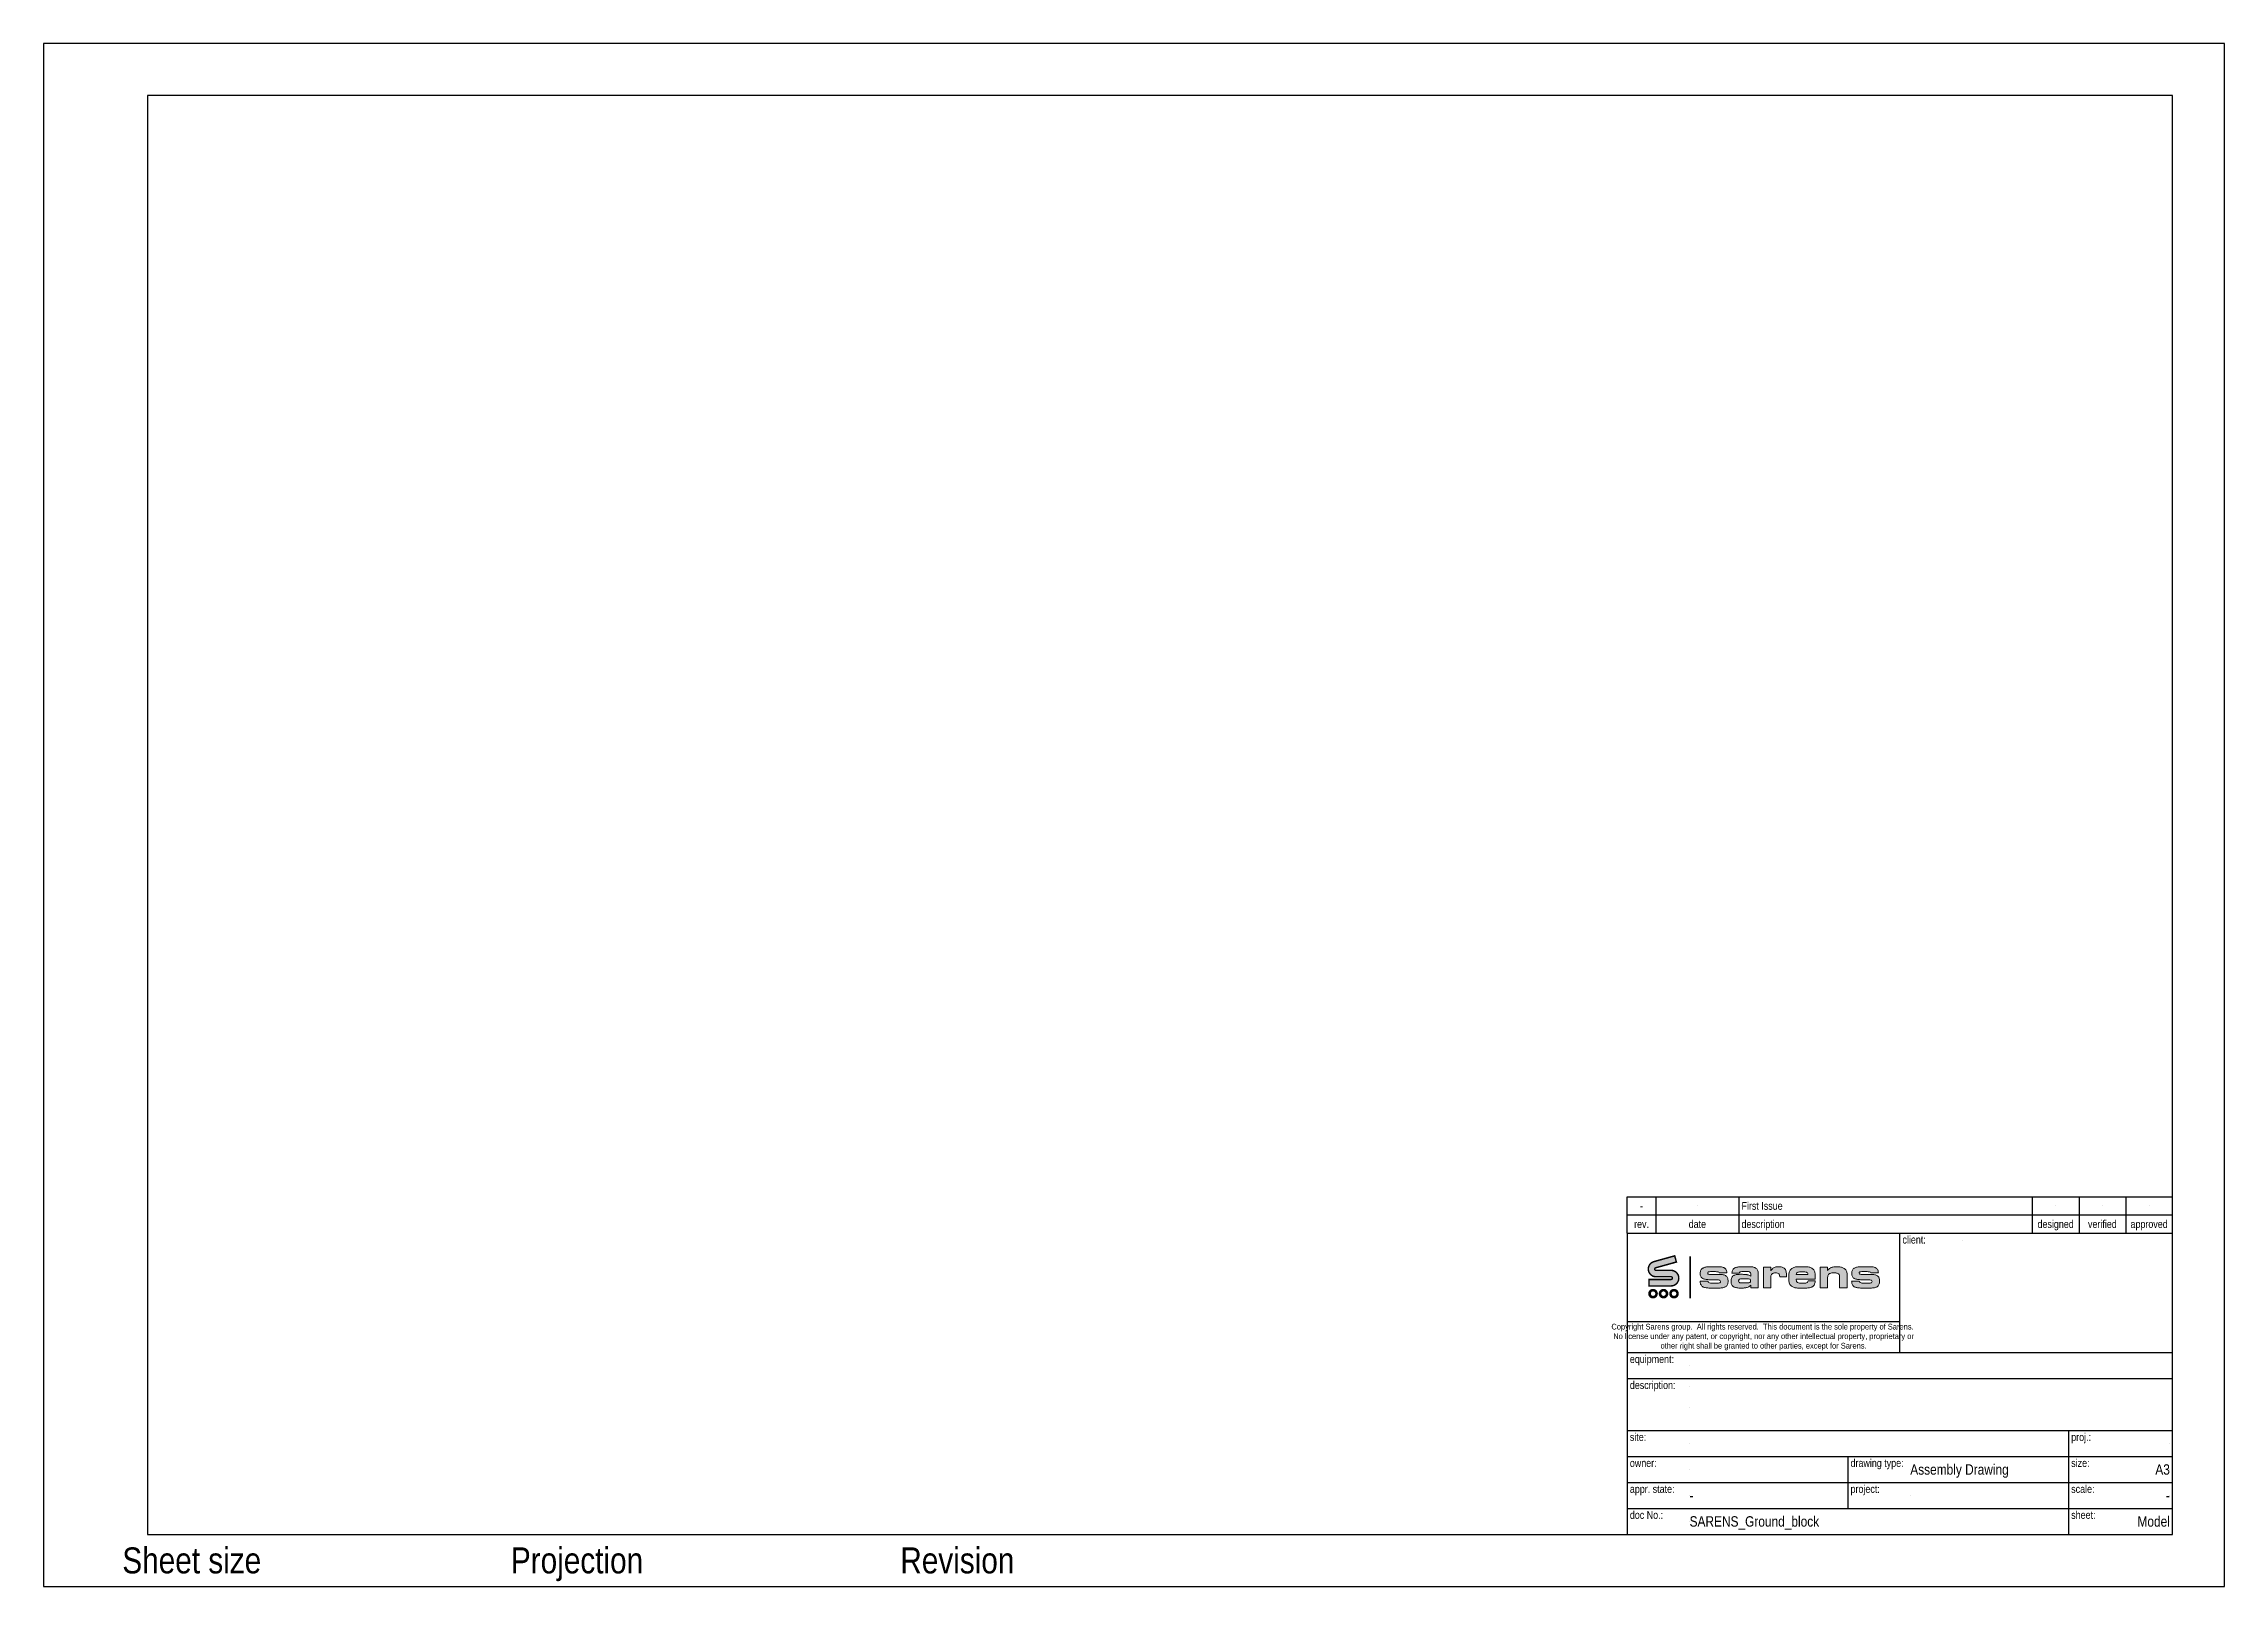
# Paper-space layout '1-1' of a CAD drawing. Header units: millimetres. Extents: x 0 to 420, y 0 to 297.
import ezdxf
from ezdxf.enums import TextEntityAlignment as Align

# ---------------------------------------------------------------- set-up
doc = ezdxf.new("R2010")
doc.units = ezdxf.units.MM
doc.linetypes.add('SARCEN', pattern=[9.5, 5, -1.5, 1.5, -1.5])
doc.layers.get('Defpoints').update_dxf_attribs({"color": 210})
for name, color, linetype in [('2', 2, 'Continuous'), ('3', 3, 'SARCEN'), ('5', 150, 'Continuous'), ('6', 30, 'Continuous')]:
    doc.layers.add(name, color=color, linetype=linetype)
doc.styles.add('Arial Narrow', font='ARIALN.TTF')

# ---------------------------------------------------------------- blocks, each defined once
blk = doc.blocks.new('SAR_AmericanProjection')
at = {"layer": '2'}
for p, q in [((-4, 1), (0, 2)), ((-4, -1), (-4, 1)), ((0, -2), (0, 2)), ((-4, -1), (0, -2))]:
    blk.add_line(p, q, dxfattribs=at)
for radius in [1.84, 0.919]:
    blk.add_circle((-7, 0), radius, dxfattribs=at)
at = {"layer": '3'}
for p, q in [((-9, 0), (-5, 0)), ((-7, -2), (-7, 2)), ((-4, 0), (0, 0))]:
    blk.add_line(p, q, dxfattribs=at)
blk = doc.blocks.new('SAR_EuropeanProjection')
at = {"layer": '2'}
for p, q in [((-9, 1), (-5, 2)), ((-9, -1), (-9, 1)), ((-5, -2), (-5, 2)), ((-9, -1), (-5, -2))]:
    blk.add_line(p, q, dxfattribs=at)
for radius in [1.84, 0.919]:
    blk.add_circle((-2, 0), radius, dxfattribs=at)
at = {"layer": '3'}
for p, q in [((-9, 0), (-5, 0)), ((-4, 0), (0, 0)), ((-2, -2), (-2, 2))]:
    blk.add_line(p, q, dxfattribs=at)
blk = doc.blocks.new('SAR_Title_Project')
h = blk.add_hatch(color=154)
h.dxf.hatch_style = 1
h.paths.add_polyline_path([(-82.8, 51.54), (-83.01, 51.53), (-83.21, 51.52), (-83.4, 51.51), (-83.57, 51.49), (-83.73, 51.47), (-83.88, 51.44), (-84.02, 51.4), (-84.14, 51.36), (-84.26, 51.31), (-84.35, 51.26), (-84.48, 51.17), (-84.58, 51.07), (-84.67, 50.95), (-84.74, 50.82), (-84.79, 50.68), (-84.82, 50.52), (-84.83, 50.35), (-84.83, 50.3), (-83.38, 50.3), (-83.36, 50.41), (-83.27, 50.53), (-83.14, 50.58), (-82.96, 50.6), (-81.78, 50.6), (-81.65, 50.59), (-81.49, 50.56), (-81.34, 50.48), (-81.25, 50.33), (-81.22, 50.17), (-81.22, 49.74), (-81.28, 49.78), (-81.41, 49.85), (-81.56, 49.91), (-81.72, 49.96), (-81.9, 50), (-82, 50.02), (-82.14, 50.04), (-82.29, 50.05), (-82.45, 50.06), (-82.62, 50.07), (-82.8, 50.08), (-82.99, 50.08), (-83.06, 50.08), (-83.28, 50.08), (-83.48, 50.07), (-83.67, 50.05), (-83.84, 50.03), (-84, 50.01), (-84.15, 49.97), (-84.28, 49.94), (-84.39, 49.9), (-84.5, 49.85), (-84.59, 49.8), (-84.64, 49.76), (-84.74, 49.66), (-84.82, 49.56), (-84.89, 49.43), (-84.94, 49.29), (-84.98, 49.13), (-85, 48.96), (-85.01, 48.77), (-85.01, 48.67), (-85, 48.48), (-84.97, 48.31), (-84.92, 48.16), (-84.86, 48.03), (-84.79, 47.91), (-84.7, 47.81), (-84.6, 47.72), (-84.53, 47.68), (-84.43, 47.62), (-84.31, 47.58), (-84.18, 47.54), (-84.04, 47.51), (-83.88, 47.48), (-83.7, 47.46), (-83.51, 47.44), (-83.31, 47.43), (-83.09, 47.43), (-83, 47.43), (-82.81, 47.43), (-82.63, 47.44), (-82.46, 47.46), (-82.31, 47.48), (-82.16, 47.5), (-82.02, 47.53), (-81.9, 47.56), (-81.89, 47.56), (-81.72, 47.62), (-81.57, 47.69), (-81.44, 47.77), (-81.32, 47.86), (-81.22, 47.96), (-81.22, 47.48), (-79.78, 47.48), (-79.78, 50.23), (-79.79, 50.41), (-79.82, 50.58), (-79.86, 50.73), (-79.92, 50.88), (-79.99, 51), (-80.07, 51.11), (-80.18, 51.21), (-80.18, 51.22), (-80.29, 51.29), (-80.41, 51.36), (-80.54, 51.41), (-80.68, 51.46), (-80.84, 51.49), (-81.01, 51.52), (-81.19, 51.53), (-81.39, 51.54)])
h.paths.add_polyline_path([(-81.63, 49.19), (-81.49, 49.17), (-81.36, 49.12), (-81.27, 48.99), (-81.23, 48.79), (-81.29, 48.61), (-81.4, 48.51), (-81.46, 48.48), (-81.59, 48.45), (-81.76, 48.42), (-81.96, 48.42), (-82.84, 48.42), (-82.97, 48.42), (-83.16, 48.43), (-83.3, 48.46), (-83.42, 48.51), (-83.52, 48.63), (-83.56, 48.84), (-83.49, 49.02), (-83.37, 49.13), (-83.21, 49.18), (-83.04, 49.2), (-82.84, 49.21), (-81.96, 49.21), (-81.81, 49.21)], flags=16)
h.paths.add_polyline_path([(-78.78, 47.48), (-77.34, 47.48), (-77.34, 49.61), (-77.33, 49.78), (-77.28, 49.92), (-77.21, 50.05), (-77.08, 50.18), (-76.92, 50.27), (-76.78, 50.32), (-76.62, 50.34), (-76.43, 50.35), (-76.23, 50.34), (-76.07, 50.31), (-75.94, 50.26), (-75.83, 50.19), (-75.76, 50.12), (-75.69, 50), (-75.65, 49.85), (-75.63, 49.61), (-74.37, 49.61), (-74.36, 49.7), (-74.35, 49.88), (-74.35, 50), (-74.35, 50.01), (-74.35, 50.21), (-74.37, 50.4), (-74.4, 50.57), (-74.44, 50.72), (-74.49, 50.86), (-74.55, 50.98), (-74.62, 51.09), (-74.7, 51.19), (-74.7, 51.19), (-74.8, 51.28), (-74.91, 51.35), (-75.03, 51.41), (-75.17, 51.46), (-75.33, 51.49), (-75.5, 51.52), (-75.68, 51.54), (-75.88, 51.54), (-76.04, 51.54), (-76.22, 51.52), (-76.38, 51.5), (-76.53, 51.46), (-76.67, 51.41), (-76.79, 51.35), (-76.83, 51.33), (-76.95, 51.25), (-77.06, 51.14), (-77.16, 51.02), (-77.26, 50.89), (-77.34, 50.73), (-77.34, 51.48), (-78.78, 51.48)])
h.paths.add_polyline_path([(-73.87, 48.9), (-73.87, 48.74), (-73.85, 48.57), (-73.81, 48.42), (-73.76, 48.27), (-73.69, 48.14), (-73.61, 48.02), (-73.51, 47.91), (-73.4, 47.81), (-73.37, 47.79), (-73.26, 47.72), (-73.14, 47.65), (-73.01, 47.59), (-72.87, 47.54), (-72.72, 47.5), (-72.56, 47.47), (-72.39, 47.45), (-72.21, 47.43), (-72.02, 47.43), (-70.62, 47.43), (-70.42, 47.43), (-70.23, 47.45), (-70.05, 47.47), (-69.89, 47.49), (-69.74, 47.53), (-69.6, 47.57), (-69.47, 47.62), (-69.36, 47.68), (-69.26, 47.74), (-69.22, 47.77), (-69.12, 47.87), (-69.03, 47.98), (-68.96, 48.1), (-68.91, 48.24), (-68.87, 48.4), (-68.84, 48.57), (-68.83, 48.75), (-68.83, 48.81), (-70.19, 48.81), (-70.21, 48.71), (-70.28, 48.57), (-70.38, 48.47), (-70.46, 48.43), (-70.59, 48.4), (-70.77, 48.38), (-70.98, 48.38), (-71.63, 48.38), (-71.84, 48.39), (-72.01, 48.42), (-72.14, 48.47), (-72.28, 48.55), (-72.38, 48.7), (-72.43, 48.85), (-72.45, 49.02), (-72.44, 49.07), (-72.44, 49.13), (-68.83, 49.13), (-68.83, 50.03), (-68.84, 50.21), (-68.86, 50.37), (-68.9, 50.53), (-68.95, 50.67), (-69.02, 50.8), (-69.1, 50.93), (-69.19, 51.04), (-69.3, 51.14), (-69.33, 51.16), (-69.44, 51.24), (-69.56, 51.31), (-69.69, 51.37), (-69.83, 51.42), (-69.98, 51.46), (-70.14, 51.49), (-70.31, 51.52), (-70.49, 51.53), (-70.68, 51.54), (-72.07, 51.54), (-72.25, 51.53), (-72.43, 51.51), (-72.6, 51.49), (-72.76, 51.45), (-72.9, 51.41), (-73.04, 51.35), (-73.17, 51.29), (-73.29, 51.22), (-73.4, 51.14), (-73.42, 51.11), (-73.53, 51.01), (-73.62, 50.89), (-73.7, 50.77), (-73.76, 50.63), (-73.81, 50.49), (-73.85, 50.33), (-73.87, 50.16), (-73.87, 49.99)])
h.paths.add_polyline_path([(-72.44, 50.03), (-72.42, 50.2), (-72.36, 50.33), (-72.25, 50.43), (-72.14, 50.48), (-72, 50.52), (-71.83, 50.54), (-71.62, 50.55), (-71.03, 50.55), (-71.01, 50.55), (-70.81, 50.54), (-70.64, 50.52), (-70.5, 50.48), (-70.4, 50.43), (-70.3, 50.34), (-70.24, 50.2), (-70.22, 50.01)], flags=16)
h.paths.add_polyline_path([(-66.41, 49.44), (-66.4, 49.63), (-66.36, 49.79), (-66.31, 49.93), (-66.24, 50.05), (-66.14, 50.15), (-66.05, 50.21), (-65.93, 50.26), (-65.8, 50.31), (-65.63, 50.34), (-65.45, 50.36), (-65.25, 50.36), (-65.05, 50.36), (-64.86, 50.34), (-64.69, 50.32), (-64.55, 50.29), (-64.43, 50.25), (-64.34, 50.19), (-64.25, 50.12), (-64.19, 50.01), (-64.14, 49.87), (-64.11, 49.7), (-64.1, 49.5), (-64.1, 47.48), (-62.66, 47.48), (-62.66, 50.07), (-62.67, 50.24), (-62.69, 50.4), (-62.73, 50.56), (-62.78, 50.7), (-62.85, 50.83), (-62.93, 50.95), (-63.03, 51.06), (-63.15, 51.16), (-63.22, 51.21), (-63.33, 51.27), (-63.46, 51.33), (-63.59, 51.38), (-63.73, 51.42), (-63.89, 51.46), (-64.05, 51.49), (-64.23, 51.51), (-64.42, 51.52), (-64.61, 51.52), (-64.69, 51.52), (-64.88, 51.52), (-65.07, 51.51), (-65.24, 51.49), (-65.4, 51.47), (-65.54, 51.44), (-65.66, 51.41), (-65.78, 51.37), (-65.81, 51.35), (-65.95, 51.28), (-66.08, 51.2), (-66.2, 51.09), (-66.31, 50.98), (-66.41, 50.84), (-66.41, 51.46), (-67.85, 51.46), (-67.85, 47.48), (-66.41, 47.48), (-66.41, 49.41)])
h.paths.add_polyline_path([(-60.32, 50.33), (-60.31, 50.42), (-60.21, 50.53), (-60.15, 50.55), (-60, 50.58), (-59.8, 50.59), (-58.8, 50.59), (-58.79, 50.59), (-58.61, 50.58), (-58.45, 50.56), (-58.32, 50.53), (-58.17, 50.46), (-58.08, 50.35), (-56.64, 50.35), (-56.65, 50.44), (-56.67, 50.61), (-56.7, 50.77), (-56.76, 50.91), (-56.83, 51.04), (-56.92, 51.15), (-57.03, 51.25), (-57.1, 51.29), (-57.21, 51.36), (-57.34, 51.41), (-57.48, 51.46), (-57.64, 51.49), (-57.81, 51.52), (-57.99, 51.53), (-58.19, 51.54), (-59.82, 51.54), (-59.98, 51.53), (-60.18, 51.53), (-60.37, 51.51), (-60.54, 51.49), (-60.7, 51.46), (-60.85, 51.43), (-60.99, 51.39), (-61.11, 51.35), (-61.22, 51.29), (-61.32, 51.24), (-61.36, 51.21), (-61.47, 51.11), (-61.56, 51.01), (-61.64, 50.88), (-61.7, 50.74), (-61.74, 50.59), (-61.76, 50.43), (-61.77, 50.24), (-61.77, 50.09), (-61.74, 49.92), (-61.7, 49.77), (-61.64, 49.63), (-61.57, 49.51), (-61.47, 49.41), (-61.36, 49.32), (-61.3, 49.28), (-61.2, 49.23), (-61.08, 49.19), (-60.95, 49.15), (-60.8, 49.12), (-60.65, 49.09), (-60.47, 49.07), (-60.28, 49.05), (-60.08, 49.04), (-59.86, 49.04), (-58.44, 49.01), (-58.26, 49), (-58.02, 48.95), (-57.89, 48.83), (-57.85, 48.69), (-57.88, 48.55), (-57.98, 48.45), (-58.07, 48.41), (-58.23, 48.39), (-58.43, 48.38), (-59.48, 48.38), (-59.64, 48.38), (-59.81, 48.4), (-59.96, 48.43), (-60.11, 48.48), (-60.22, 48.59), (-60.26, 48.75), (-61.79, 48.75), (-61.78, 48.64), (-61.77, 48.46), (-61.73, 48.3), (-61.68, 48.15), (-61.62, 48.02), (-61.54, 47.9), (-61.45, 47.8), (-61.34, 47.72), (-61.27, 47.68), (-61.17, 47.63), (-61.06, 47.59), (-60.93, 47.55), (-60.79, 47.52), (-60.64, 47.49), (-60.47, 47.47), (-60.29, 47.45), (-60.09, 47.44), (-59.89, 47.43), (-59.66, 47.43), (-58.16, 47.43), (-57.95, 47.43), (-57.76, 47.45), (-57.58, 47.47), (-57.41, 47.49), (-57.26, 47.53), (-57.13, 47.57), (-57, 47.61), (-56.89, 47.67), (-56.8, 47.73), (-56.76, 47.77), (-56.66, 47.86), (-56.59, 47.98), (-56.52, 48.1), (-56.47, 48.25), (-56.43, 48.41), (-56.41, 48.58), (-56.4, 48.77), (-56.41, 48.91), (-56.43, 49.08), (-56.46, 49.24), (-56.51, 49.39), (-56.58, 49.51), (-56.66, 49.63), (-56.76, 49.73), (-56.82, 49.77), (-56.93, 49.84), (-57.05, 49.9), (-57.19, 49.95), (-57.34, 49.99), (-57.51, 50.02), (-57.69, 50.03), (-57.89, 50.04), (-59.65, 50.04), (-59.77, 50.05), (-59.96, 50.07), (-60.18, 50.11), (-60.28, 50.19)])
h.paths.add_polyline_path([(-88.83, 50.04), (-88.95, 50.05), (-89.15, 50.07), (-89.36, 50.11), (-89.46, 50.19), (-89.51, 50.33), (-89.49, 50.42), (-89.38, 50.54), (-89.19, 50.58), (-88.99, 50.59), (-87.98, 50.59), (-87.98, 50.59), (-87.79, 50.58), (-87.63, 50.56), (-87.5, 50.53), (-87.36, 50.46), (-87.27, 50.35), (-85.83, 50.35), (-85.83, 50.44), (-85.85, 50.61), (-85.89, 50.77), (-85.94, 50.91), (-86.01, 51.04), (-86.1, 51.15), (-86.21, 51.25), (-86.28, 51.29), (-86.39, 51.36), (-86.52, 51.41), (-86.66, 51.46), (-86.82, 51.49), (-86.99, 51.52), (-87.17, 51.53), (-87.37, 51.54), (-89, 51.54), (-89.17, 51.53), (-89.37, 51.53), (-89.55, 51.51), (-89.73, 51.49), (-89.89, 51.46), (-90.04, 51.43), (-90.18, 51.39), (-90.3, 51.35), (-90.41, 51.29), (-90.51, 51.24), (-90.55, 51.21), (-90.66, 51.11), (-90.75, 51.01), (-90.82, 50.88), (-90.88, 50.74), (-90.92, 50.59), (-90.95, 50.43), (-90.96, 50.24), (-90.95, 50.09), (-90.93, 49.92), (-90.89, 49.77), (-90.83, 49.63), (-90.75, 49.51), (-90.65, 49.41), (-90.54, 49.32), (-90.48, 49.28), (-90.38, 49.23), (-90.27, 49.19), (-90.14, 49.15), (-89.99, 49.12), (-89.83, 49.09), (-89.66, 49.07), (-89.47, 49.05), (-89.27, 49.04), (-89.05, 49.04), (-87.62, 49.01), (-87.45, 49), (-87.2, 48.95), (-87.08, 48.83), (-87.04, 48.69), (-87.06, 48.55), (-87.17, 48.45), (-87.26, 48.41), (-87.41, 48.39), (-87.61, 48.38), (-88.66, 48.38), (-88.82, 48.38), (-89, 48.4), (-89.15, 48.43), (-89.29, 48.48), (-89.41, 48.59), (-89.45, 48.75), (-90.97, 48.75), (-90.97, 48.64), (-90.95, 48.46), (-90.92, 48.3), (-90.87, 48.15), (-90.8, 48.02), (-90.73, 47.9), (-90.63, 47.8), (-90.52, 47.72), (-90.46, 47.68), (-90.36, 47.63), (-90.24, 47.59), (-90.12, 47.55), (-89.98, 47.52), (-89.82, 47.49), (-89.66, 47.47), (-89.48, 47.45), (-89.28, 47.44), (-89.07, 47.43), (-88.85, 47.43), (-87.35, 47.43), (-87.14, 47.43), (-86.94, 47.45), (-86.76, 47.47), (-86.6, 47.49), (-86.45, 47.53), (-86.31, 47.57), (-86.19, 47.61), (-86.08, 47.67), (-85.98, 47.73), (-85.94, 47.77), (-85.85, 47.86), (-85.77, 47.98), (-85.7, 48.1), (-85.65, 48.25), (-85.62, 48.41), (-85.6, 48.58), (-85.59, 48.77), (-85.59, 48.91), (-85.61, 49.08), (-85.65, 49.24), (-85.7, 49.39), (-85.77, 49.51), (-85.85, 49.63), (-85.95, 49.73), (-86, 49.77), (-86.11, 49.84), (-86.23, 49.9), (-86.37, 49.95), (-86.53, 49.99), (-86.69, 50.02), (-86.88, 50.03), (-87.07, 50.04)])
at = {"layer": '6'}
h = blk.add_hatch(color=154, dxfattribs=at)
h.dxf.hatch_style = 1
h.paths.add_polyline_path([(-99.86, 52.52, 0.873124), (-99.47, 49.61), (-96.58, 49.61, -1), (-96.58, 49.08), (-100.82, 49.08), (-100.82, 47.84), (-96.58, 47.84, 1), (-96.58, 50.84), (-99.47, 50.84, -0.873124), (-99.53, 51.33), (-95.54, 52.44), (-95.87, 53.63)])
at = {"color": 154, "lineweight": 0}
for points in [[(-89.45, 48.75), (-90.97, 48.75), (-90.97, 48.64), (-90.95, 48.46), (-90.92, 48.3), (-90.87, 48.15), (-90.8, 48.02), (-90.73, 47.9), (-90.63, 47.8), (-90.52, 47.72), (-90.46, 47.68), (-90.36, 47.63), (-90.24, 47.59), (-90.12, 47.55), (-89.98, 47.52), (-89.82, 47.49), (-89.66, 47.47), (-89.48, 47.45), (-89.28, 47.44), (-89.07, 47.43), (-88.85, 47.43), (-87.39, 47.43), (-87.35, 47.43), (-87.14, 47.43), (-86.94, 47.45), (-86.76, 47.47), (-86.6, 47.49), (-86.45, 47.53), (-86.31, 47.57), (-86.19, 47.61), (-86.08, 47.67), (-85.98, 47.73), (-85.94, 47.77), (-85.85, 47.86), (-85.77, 47.98), (-85.7, 48.1), (-85.65, 48.25), (-85.62, 48.41), (-85.6, 48.58), (-85.59, 48.77), (-85.59, 48.91), (-85.61, 49.08), (-85.65, 49.24), (-85.7, 49.39), (-85.77, 49.51), (-85.85, 49.63), (-85.95, 49.73), (-86, 49.77), (-86.11, 49.84), (-86.23, 49.9), (-86.37, 49.95), (-86.53, 49.99), (-86.69, 50.02), (-86.88, 50.03), (-87.07, 50.04), (-88.83, 50.04), (-88.95, 50.05), (-89.15, 50.07), (-89.29, 50.1), (-89.39, 50.13), (-89.46, 50.19), (-89.51, 50.33), (-89.49, 50.42), (-89.39, 50.53), (-89.33, 50.55), (-89.19, 50.58), (-88.99, 50.59), (-87.98, 50.59), (-87.98, 50.59), (-87.79, 50.58), (-87.63, 50.56), (-87.5, 50.53), (-87.36, 50.46), (-87.27, 50.35), (-85.83, 50.35), (-85.83, 50.44), (-85.85, 50.61), (-85.89, 50.77), (-85.94, 50.91), (-86.01, 51.04), (-86.1, 51.15), (-86.21, 51.25), (-86.28, 51.29), (-86.39, 51.36), (-86.52, 51.41), (-86.66, 51.46), (-86.82, 51.49), (-86.99, 51.52), (-87.17, 51.53), (-87.37, 51.54), (-89, 51.54), (-89.17, 51.53), (-89.37, 51.53), (-89.55, 51.51), (-89.73, 51.49), (-89.89, 51.46), (-90.04, 51.43), (-90.18, 51.39), (-90.3, 51.35), (-90.41, 51.29), (-90.51, 51.24), (-90.55, 51.21), (-90.66, 51.11), (-90.75, 51.01), (-90.82, 50.88), (-90.88, 50.74), (-90.92, 50.59), (-90.95, 50.43), (-90.96, 50.24), (-90.95, 50.09), (-90.93, 49.92), (-90.89, 49.77), (-90.83, 49.63), (-90.75, 49.51), (-90.65, 49.41), (-90.54, 49.32), (-90.48, 49.28), (-90.38, 49.23), (-90.27, 49.19), (-90.14, 49.15), (-89.99, 49.12), (-89.83, 49.09), (-89.66, 49.07), (-89.47, 49.05), (-89.27, 49.04), (-89.05, 49.04), (-87.62, 49.01), (-87.45, 49), (-87.29, 48.96), (-87.17, 48.92), (-87.08, 48.83), (-87.04, 48.69), (-87.06, 48.55), (-87.17, 48.45), (-87.26, 48.41), (-87.41, 48.39), (-87.61, 48.38), (-88.66, 48.38), (-88.82, 48.38), (-89, 48.4), (-89.15, 48.43), (-89.26, 48.47), (-89.3, 48.49), (-89.41, 48.59), (-89.45, 48.74)], [(-84.74, 49.66), (-84.82, 49.56), (-84.89, 49.43), (-84.94, 49.29), (-84.98, 49.13), (-85, 48.96), (-85.01, 48.77), (-85.01, 48.67), (-85, 48.48), (-84.97, 48.31), (-84.92, 48.16), (-84.86, 48.03), (-84.79, 47.91), (-84.7, 47.81), (-84.6, 47.72), (-84.53, 47.68), (-84.43, 47.62), (-84.31, 47.58), (-84.18, 47.54), (-84.04, 47.51), (-83.88, 47.48), (-83.7, 47.46), (-83.51, 47.44), (-83.31, 47.43), (-83.09, 47.43), (-83, 47.43), (-82.81, 47.43), (-82.63, 47.44), (-82.46, 47.46), (-82.31, 47.48), (-82.16, 47.5), (-82.02, 47.53), (-81.9, 47.56), (-81.89, 47.56), (-81.72, 47.62), (-81.57, 47.69), (-81.44, 47.77), (-81.32, 47.86), (-81.22, 47.96), (-81.22, 47.48), (-79.78, 47.48), (-79.78, 50.21), (-79.78, 50.23), (-79.79, 50.41), (-79.82, 50.58), (-79.86, 50.73), (-79.92, 50.88), (-79.99, 51), (-80.07, 51.11), (-80.18, 51.21), (-80.18, 51.22), (-80.29, 51.29), (-80.41, 51.36), (-80.54, 51.41), (-80.68, 51.46), (-80.84, 51.49), (-81.01, 51.52), (-81.19, 51.53), (-81.39, 51.54), (-82.8, 51.54), (-82.8, 51.54), (-83.01, 51.53), (-83.21, 51.52), (-83.4, 51.51), (-83.57, 51.49), (-83.73, 51.47), (-83.88, 51.44), (-84.02, 51.4), (-84.14, 51.36), (-84.26, 51.31), (-84.35, 51.26), (-84.48, 51.17), (-84.58, 51.07), (-84.67, 50.95), (-84.74, 50.82), (-84.79, 50.68), (-84.82, 50.52), (-84.83, 50.35), (-84.83, 50.3), (-83.38, 50.3), (-83.36, 50.41), (-83.28, 50.53), (-83.27, 50.53), (-83.14, 50.58), (-82.96, 50.6), (-81.78, 50.6), (-81.65, 50.59), (-81.49, 50.56), (-81.37, 50.49), (-81.33, 50.45), (-81.25, 50.33), (-81.22, 50.17), (-81.22, 49.74), (-81.28, 49.78), (-81.41, 49.85), (-81.56, 49.91), (-81.72, 49.96), (-81.9, 50), (-82, 50.02), (-82.14, 50.04), (-82.29, 50.05), (-82.45, 50.06), (-82.62, 50.07), (-82.8, 50.08), (-82.99, 50.08), (-83.06, 50.08), (-83.28, 50.08), (-83.48, 50.07), (-83.67, 50.05), (-83.84, 50.03), (-84, 50.01), (-84.15, 49.97), (-84.28, 49.94), (-84.39, 49.9), (-84.5, 49.85), (-84.59, 49.8), (-84.64, 49.76)], [(-73.76, 48.27), (-73.69, 48.14), (-73.61, 48.02), (-73.51, 47.91), (-73.4, 47.81), (-73.37, 47.79), (-73.26, 47.72), (-73.14, 47.65), (-73.01, 47.59), (-72.87, 47.54), (-72.72, 47.5), (-72.56, 47.47), (-72.39, 47.45), (-72.21, 47.43), (-72.02, 47.43), (-70.68, 47.43), (-70.62, 47.43), (-70.42, 47.43), (-70.23, 47.45), (-70.05, 47.47), (-69.89, 47.49), (-69.74, 47.53), (-69.6, 47.57), (-69.47, 47.62), (-69.36, 47.68), (-69.26, 47.74), (-69.22, 47.77), (-69.12, 47.87), (-69.03, 47.98), (-68.96, 48.1), (-68.91, 48.24), (-68.87, 48.4), (-68.84, 48.57), (-68.83, 48.75), (-68.83, 48.81), (-70.19, 48.81), (-70.21, 48.71), (-70.28, 48.57), (-70.38, 48.47), (-70.46, 48.43), (-70.59, 48.4), (-70.77, 48.38), (-70.98, 48.38), (-71.59, 48.38), (-71.65, 48.38), (-71.84, 48.39), (-72.01, 48.42), (-72.14, 48.47), (-72.24, 48.53), (-72.3, 48.58), (-72.38, 48.7), (-72.43, 48.85), (-72.45, 49.02), (-72.44, 49.07), (-72.44, 49.13), (-68.83, 49.13), (-68.83, 49.99), (-68.83, 50.03), (-68.84, 50.21), (-68.86, 50.37), (-68.9, 50.53), (-68.95, 50.67), (-69.02, 50.8), (-69.1, 50.93), (-69.19, 51.04), (-69.3, 51.14), (-69.33, 51.16), (-69.44, 51.24), (-69.56, 51.31), (-69.69, 51.37), (-69.83, 51.42), (-69.98, 51.46), (-70.14, 51.49), (-70.31, 51.52), (-70.49, 51.53), (-70.68, 51.54), (-72.02, 51.54), (-72.07, 51.54), (-72.25, 51.53), (-72.43, 51.51), (-72.6, 51.49), (-72.76, 51.45), (-72.9, 51.41), (-73.04, 51.35), (-73.17, 51.29), (-73.29, 51.22), (-73.4, 51.14), (-73.42, 51.11), (-73.53, 51.01), (-73.62, 50.89), (-73.7, 50.77), (-73.76, 50.63), (-73.81, 50.49), (-73.85, 50.33), (-73.87, 50.16), (-73.87, 49.99), (-73.87, 48.9), (-73.87, 48.74), (-73.85, 48.57), (-73.81, 48.42)], [(-71.03, 50.55), (-71.01, 50.55), (-70.81, 50.54), (-70.64, 50.52), (-70.5, 50.48), (-70.4, 50.43), (-70.3, 50.34), (-70.24, 50.2), (-70.22, 50.03), (-70.22, 50.01), (-72.44, 50.03), (-72.42, 50.2), (-72.36, 50.33), (-72.25, 50.43), (-72.25, 50.43), (-72.14, 50.48), (-72, 50.52), (-71.83, 50.54), (-71.62, 50.55)], [(-60.26, 48.75), (-61.79, 48.75), (-61.78, 48.64), (-61.77, 48.46), (-61.73, 48.3), (-61.68, 48.15), (-61.62, 48.02), (-61.54, 47.9), (-61.45, 47.8), (-61.34, 47.72), (-61.27, 47.68), (-61.17, 47.63), (-61.06, 47.59), (-60.93, 47.55), (-60.79, 47.52), (-60.64, 47.49), (-60.47, 47.47), (-60.29, 47.45), (-60.09, 47.44), (-59.89, 47.43), (-59.66, 47.43), (-58.2, 47.43), (-58.16, 47.43), (-57.95, 47.43), (-57.76, 47.45), (-57.58, 47.47), (-57.41, 47.49), (-57.26, 47.53), (-57.13, 47.57), (-57, 47.61), (-56.89, 47.67), (-56.8, 47.73), (-56.76, 47.77), (-56.66, 47.86), (-56.59, 47.98), (-56.52, 48.1), (-56.47, 48.25), (-56.43, 48.41), (-56.41, 48.58), (-56.4, 48.77), (-56.41, 48.91), (-56.43, 49.08), (-56.46, 49.24), (-56.51, 49.39), (-56.58, 49.51), (-56.66, 49.63), (-56.76, 49.73), (-56.82, 49.77), (-56.93, 49.84), (-57.05, 49.9), (-57.19, 49.95), (-57.34, 49.99), (-57.51, 50.02), (-57.69, 50.03), (-57.89, 50.04), (-59.65, 50.04), (-59.77, 50.05), (-59.96, 50.07), (-60.11, 50.1), (-60.2, 50.13), (-60.28, 50.19), (-60.32, 50.33), (-60.31, 50.42), (-60.21, 50.53), (-60.15, 50.55), (-60, 50.58), (-59.8, 50.59), (-58.8, 50.59), (-58.79, 50.59), (-58.61, 50.58), (-58.45, 50.56), (-58.32, 50.53), (-58.17, 50.46), (-58.08, 50.35), (-56.64, 50.35), (-56.65, 50.44), (-56.67, 50.61), (-56.7, 50.77), (-56.76, 50.91), (-56.83, 51.04), (-56.92, 51.15), (-57.03, 51.25), (-57.1, 51.29), (-57.21, 51.36), (-57.34, 51.41), (-57.48, 51.46), (-57.64, 51.49), (-57.81, 51.52), (-57.99, 51.53), (-58.19, 51.54), (-59.82, 51.54), (-59.98, 51.53), (-60.18, 51.53), (-60.37, 51.51), (-60.54, 51.49), (-60.7, 51.46), (-60.85, 51.43), (-60.99, 51.39), (-61.11, 51.35), (-61.22, 51.29), (-61.32, 51.24), (-61.36, 51.21), (-61.47, 51.11), (-61.56, 51.01), (-61.64, 50.88), (-61.7, 50.74), (-61.74, 50.59), (-61.76, 50.43), (-61.77, 50.24), (-61.77, 50.09), (-61.74, 49.92), (-61.7, 49.77), (-61.64, 49.63), (-61.57, 49.51), (-61.47, 49.41), (-61.36, 49.32), (-61.3, 49.28), (-61.2, 49.23), (-61.08, 49.19), (-60.95, 49.15), (-60.8, 49.12), (-60.65, 49.09), (-60.47, 49.07), (-60.28, 49.05), (-60.08, 49.04), (-59.86, 49.04), (-58.44, 49.01), (-58.26, 49), (-58.11, 48.96), (-57.99, 48.92), (-57.89, 48.83), (-57.85, 48.69), (-57.88, 48.55), (-57.98, 48.45), (-58.07, 48.41), (-58.23, 48.39), (-58.43, 48.38), (-59.48, 48.38), (-59.64, 48.38), (-59.81, 48.4), (-59.96, 48.43), (-60.07, 48.47), (-60.12, 48.49), (-60.22, 48.59), (-60.26, 48.74)], [(-82.84, 48.42), (-82.97, 48.42), (-83.16, 48.43), (-83.3, 48.46), (-83.4, 48.5), (-83.43, 48.52), (-83.52, 48.63), (-83.55, 48.8), (-83.54, 48.87), (-83.49, 49.02), (-83.39, 49.12), (-83.33, 49.14), (-83.21, 49.18), (-83.04, 49.2), (-82.84, 49.21), (-81.96, 49.21), (-81.81, 49.21), (-81.63, 49.19), (-81.49, 49.17), (-81.38, 49.13), (-81.35, 49.11), (-81.27, 48.99), (-81.24, 48.83), (-81.24, 48.75), (-81.29, 48.61), (-81.4, 48.51), (-81.46, 48.48), (-81.59, 48.45), (-81.76, 48.42), (-81.96, 48.42)]]:
    blk.add_lwpolyline(points, close=True, dxfattribs=at)
for points in [[(-74.37, 50.4), (-74.4, 50.57), (-74.44, 50.72), (-74.49, 50.86), (-74.55, 50.98), (-74.62, 51.09), (-74.7, 51.19), (-74.7, 51.19), (-74.8, 51.28), (-74.91, 51.35), (-75.03, 51.41), (-75.17, 51.46), (-75.33, 51.49), (-75.5, 51.52), (-75.68, 51.54), (-75.88, 51.54), (-76.04, 51.54), (-76.22, 51.52), (-76.38, 51.5), (-76.53, 51.46), (-76.67, 51.41), (-76.79, 51.35), (-76.83, 51.33), (-76.95, 51.25), (-77.06, 51.14), (-77.16, 51.02), (-77.26, 50.89), (-77.34, 50.73), (-77.34, 51.48), (-78.78, 51.48), (-78.78, 47.48), (-77.34, 47.48), (-77.34, 49.61), (-77.33, 49.78), (-77.28, 49.92), (-77.21, 50.05), (-77.1, 50.16), (-77.05, 50.2), (-76.92, 50.27), (-76.78, 50.32), (-76.62, 50.34), (-76.43, 50.35), (-76.42, 50.35), (-76.23, 50.34), (-76.07, 50.31), (-75.94, 50.26), (-75.83, 50.19), (-75.76, 50.12), (-75.69, 50), (-75.65, 49.85), (-75.63, 49.67), (-75.63, 49.61), (-74.36, 49.61), (-74.36, 49.63), (-74.36, 49.7), (-74.35, 49.88), (-74.35, 50), (-74.35, 50.01), (-74.35, 50.21), (-74.37, 50.4), (-74.35, 50.21), (-74.35, 50.01), (-74.35, 50), (-74.35, 49.88), (-74.36, 49.7), (-74.36, 49.63), (-74.36, 49.61), (-75.63, 49.61), (-75.63, 49.67), (-75.65, 49.85), (-75.69, 50), (-75.76, 50.12), (-75.83, 50.19), (-75.94, 50.26), (-76.07, 50.31), (-76.23, 50.34), (-76.42, 50.35), (-76.43, 50.35)], [(-62.69, 50.4), (-62.73, 50.56), (-62.78, 50.7), (-62.85, 50.83), (-62.93, 50.95), (-63.03, 51.06), (-63.15, 51.16), (-63.22, 51.21), (-63.33, 51.27), (-63.46, 51.33), (-63.59, 51.38), (-63.73, 51.42), (-63.89, 51.46), (-64.05, 51.49), (-64.23, 51.51), (-64.42, 51.52), (-64.61, 51.52), (-64.69, 51.52), (-64.88, 51.52), (-65.07, 51.51), (-65.24, 51.49), (-65.4, 51.47), (-65.54, 51.44), (-65.66, 51.41), (-65.78, 51.37), (-65.81, 51.35), (-65.95, 51.28), (-66.08, 51.2), (-66.2, 51.09), (-66.31, 50.98), (-66.41, 50.84), (-66.41, 51.46), (-67.85, 51.46), (-67.85, 47.48), (-66.41, 47.48), (-66.41, 49.41), (-66.41, 49.44), (-66.4, 49.63), (-66.36, 49.79), (-66.31, 49.93), (-66.24, 50.05), (-66.14, 50.15), (-66.05, 50.21), (-65.93, 50.26), (-65.8, 50.31), (-65.63, 50.34), (-65.45, 50.36), (-65.25, 50.36), (-65.05, 50.36), (-64.86, 50.34), (-64.69, 50.32), (-64.55, 50.29), (-64.43, 50.25), (-64.34, 50.19), (-64.25, 50.12), (-64.19, 50.01), (-64.14, 49.87), (-64.11, 49.7), (-64.1, 49.5), (-64.1, 47.48), (-62.66, 47.48), (-62.66, 50.07), (-62.67, 50.24), (-62.69, 50.4), (-62.67, 50.24), (-62.66, 50.07), (-62.66, 47.48), (-64.1, 47.48), (-64.1, 49.5), (-64.11, 49.7), (-64.14, 49.87), (-64.19, 50.01), (-64.25, 50.12), (-64.34, 50.19), (-64.43, 50.25), (-64.55, 50.29), (-64.69, 50.32), (-64.86, 50.34), (-65.05, 50.36), (-65.25, 50.36)]]:
    blk.add_lwpolyline(points, dxfattribs=at)
at = {"layer": '2'}
blk.add_line((-105, 58), (0, 58), dxfattribs=at)
at = {"layer": '5'}
for p, q in [((-99.5, 65), (-99.5, 58)), ((-83.5, 65), (-83.5, 58)), ((-27, 65), (-27, 58)), ((-18, 65), (-18, 58)), ((-9, 65), (-9, 58)), ((-105, 61.5), (0, 61.5)), ((-52.5, 35), (-52.5, 58)), ((-105, 41), (-52.5, 41)), ((-105, 35), (0, 35)), ((-105, 30), (0, 30)), ((-105, 20), (0, 20)), ((-20, 20), (-20, 0)), ((-105, 15), (0, 15)), ((-62.5, 15), (-62.5, 5)), ((-105, 10), (0, 10)), ((-105, 5), (0, 5))]:
    blk.add_line(p, q, dxfattribs=at)
at = {"layer": '6'}
for q in [(-105, 65), (-105, 0)]:
    blk.add_line((-105, 58), q, dxfattribs=at)
at = {"layer": '6', "color": 154, "const_width": 0.282}
for points in [[(-99.46, 50.84), (-96.58, 50.84, -1), (-96.58, 47.84), (-100.82, 47.84), (-100.82, 49.08), (-96.58, 49.08, 1), (-96.58, 49.61), (-99.47, 49.61, -0.873124), (-99.86, 52.52), (-95.87, 53.63), (-95.54, 52.44), (-99.53, 51.33, 0.873514), (-99.47, 50.84, 0.873514)], [(-99.25, 46.35, 1), (-100.82, 46.35)], [(-99.25, 46.35, -1), (-100.82, 46.35)], [(-99.47, 46.35, 1), (-100.6, 46.35)], [(-99.47, 46.35, -1), (-100.6, 46.35)], [(-97.23, 46.35, 1), (-98.8, 46.35)], [(-97.23, 46.35, -1), (-98.8, 46.35)], [(-97.45, 46.35, 1), (-98.58, 46.35)], [(-97.45, 46.35, -1), (-98.58, 46.35)], [(-95.21, 46.35, 1), (-96.78, 46.35)], [(-95.21, 46.35, -1), (-96.78, 46.35)], [(-95.43, 46.35, 1), (-96.56, 46.35)], [(-95.43, 46.35, -1), (-96.56, 46.35)]]:
    blk.add_lwpolyline(points, format="xyb", dxfattribs=at)
blk.add_lwpolyline([(-92.88, 53.54), (-92.88, 45.46)], dxfattribs=at)
at = {"layer": 'Defpoints'}
for p, q in [((-91.5, 63.25), (-91.5, 63.25)), ((-83, 63.25), (-83, 63.25)), ((-22.5, 63.25), (-22.5, 63.25)), ((-13.5, 63.25), (-13.5, 63.25)), ((-4.5, 63.25), (-4.5, 63.25)), ((-40.5, 56.5), (-40.5, 56.5)), ((-93, 32.5), (-93, 32.5)), ((-93, 28.5), (-93, 28.5)), ((-93, 24.5), (-93, 24.5)), ((-93, 17.5), (-93, 17.5)), ((-0.5, 17.5), (-0.5, 17.5)), ((-93, 12.5), (-93, 12.5)), ((-50.5, 12.5), (-50.5, 12.5)), ((-0.5, 12.5), (-0.5, 12.5)), ((-93, 7.5), (-93, 7.5)), ((-50.5, 7.5), (-50.5, 7.5)), ((-0.5, 7.5), (-0.5, 7.5)), ((-93, 2.5), (-93, 2.5)), ((-0.5, 2.5), (-0.5, 2.5)), ((0, 0), (0, 0))]:
    blk.add_line(p, q, dxfattribs=at)
at = {"layer": '2', "style": 'Arial Narrow'}
for s, p in [('-', (-102.25, 63.25)), ('rev.', (-102.25, 59.75)), ('date', (-91.5, 59.75)), ('designed', (-22.5, 59.75)), ('verified', (-13.5, 59.75)), ('approved', (-4.5, 59.75))]:
    blk.add_text(s, height=1.5, dxfattribs=at).set_placement(p, align=Align.MIDDLE_CENTER)
blk.add_text('description', height=1.5, dxfattribs=at).set_placement((-83, 59.75), align=Align.MIDDLE_LEFT)
for s, p in [('client:', (-52, 57.5)), ('equipment:', (-104.5, 34.5)), ('description:', (-104.5, 29.5)), ('site:', (-104.5, 19.5)), ('proj.:', (-19.5, 19.5)), ('owner:', (-104.5, 14.5)), ('drawing type:', (-62, 14.5)), ('size:', (-19.5, 14.5)), ('appr. state:', (-104.5, 9.5)), ('project:', (-62, 9.5)), ('scale:', (-19.5, 9.5)), ('doc No.:', (-104.5, 4.5)), ('sheet:', (-19.5, 4.5))]:
    blk.add_text(s, height=1.5, dxfattribs=at).set_placement(p, align=Align.TOP_LEFT)
at = {"layer": '2', "insert": (-78.75, 38), "char_height": 1.1, "width": 52.5, "attachment_point": 5, "style": 'Arial Narrow'}
blk.add_mtext('Copyright Sarens group.  All rights reserved.  This document is the sole property of Sarens.  No license under any patent, or copyright, nor any other intellectual property, proprietary or other right shall be granted to other parties, except for Sarens.', dxfattribs=at)
blk = doc.blocks.new('*U8')
blk.add_lwpolyline([(20, 10), (410, 10), (410, 287), (20, 287)], close=True)
at = {"layer": '6'}
blk.add_line((305, 75), (410, 75), dxfattribs=at)
at = {"layer": 'Defpoints'}
blk.add_lwpolyline([(0, 0), (420, 0), (420, 297), (0, 297)], close=True, dxfattribs=at)
blk.add_blockref('SAR_Title_Project', (410, 10))
for name, xscale, yscale, zscale, rotation in [('SAR_AmericanProjection', 0.000999999999999943, 0.000999999999999943, 0.000999999999999943, 359.9850606525453), ('SAR_EuropeanProjection', 0.0009999999999999426, 0.0009999999999999426, 0.0009999999999999426, 359.982881997715)]:
    blk.add_blockref(name, (409.5, 27.5), dxfattribs=dict(xscale=xscale, yscale=yscale, zscale=zscale, rotation=rotation))
at = {"style": 'Arial Narrow'}
for tag, p in [('CLIENT', (369.5, 66.5)), ('DESCRIPTION_1', (317, 38.5)), ('DESCRIPTION_2', (317, 34.5))]:
    blk.add_attdef(tag, text='', height=2, dxfattribs=at).set_placement(p, align=Align.TOP_LEFT)
for tag, p in [('EQUIPMENT', (317, 42.5)), ('SITE', (317, 27.5)), ('OWNER', (317, 22.5)), ('PROJECT', (359.5, 17.5)), ('DOCUMENTNUMBER', (317, 12.5))]:
    blk.add_attdef(tag, text='', height=2, dxfattribs=at).set_placement(p, align=Align.MIDDLE_LEFT)
at = {"style": 'Arial Narrow', "flags": 8}
for tag, p in [('DRAWING_TYPE', (359.5, 22.5)), ('APPR._STATE', (317, 17.5))]:
    blk.add_attdef(tag, text='', height=2, dxfattribs=at).set_placement(p, align=Align.MIDDLE_LEFT)
at = {"style": 'Arial Narrow'}
for tag, p in [('SIZE', (409.5, 22.5)), ('SHEET', (409.5, 12.5))]:
    blk.add_attdef(tag, text='', height=2, dxfattribs=at).set_placement(p, align=Align.MIDDLE_RIGHT)
at = {"style": 'Arial Narrow', "flags": 8}
blk.add_attdef('SCALE', text='', height=2, dxfattribs=at).set_placement((409.5, 17.5), align=Align.MIDDLE_RIGHT)
at = {"layer": '2', "style": 'Arial Narrow'}
for tag, p in [('DATE_-', (318.5, 73.25)), ('DRAWN_-', (387.5, 73.25)), ('VERIFIED_-', (396.5, 73.25)), ('APPROVED_-', (405.5, 73.25))]:
    blk.add_attdef(tag, text='', height=1.5, dxfattribs=at).set_placement(p, align=Align.MIDDLE_CENTER)
blk.add_attdef('DESCRIPTION_-', text='', height=1.5, dxfattribs=at).set_placement((327, 73.25), align=Align.MIDDLE_LEFT)
at = {"layer": 'Defpoints', "style": 'Arial Narrow'}
for s, p in [('Sheet size', (15.16, 2.5)), ('Projection', (90, 2.5)), ('Revision', (165, 2.5))]:
    blk.add_text(s, height=5, dxfattribs=at).set_placement(p)

psp = doc.layouts.new('1-1')

# ---------------------------------------------------------------- block references
ref = psp.add_blockref('*U8', (0, 0))
ref.add_attrib('DOCUMENTNUMBER', 'SARENS_Ground_block', dxfattribs={"height": 2, "style": 'Arial Narrow'}).set_placement((317, 12.5), align=Align.MIDDLE_LEFT)
ref.add_attrib('SIZE', 'A3', dxfattribs={"height": 2, "style": 'Arial Narrow'}).set_placement((409.5, 22.5), align=Align.MIDDLE_RIGHT)
ref.add_attrib('SHEET', 'Model', dxfattribs={"height": 2, "style": 'Arial Narrow'}).set_placement((409.5, 12.5), align=Align.MIDDLE_RIGHT)
ref.add_attrib('DESCRIPTION_-', 'First Issue', dxfattribs={"layer": '2', "height": 1.5, "style": 'Arial Narrow'}).set_placement((327, 73.25), align=Align.MIDDLE_LEFT)
ref.add_attrib('DRAWING_TYPE', 'Assembly Drawing', dxfattribs={"height": 2, "style": 'Arial Narrow'}).set_placement((359.5, 22.5), align=Align.MIDDLE_LEFT)
ref.add_attrib('APPR._STATE', '-', dxfattribs={"height": 2, "style": 'Arial Narrow'}).set_placement((317, 17.5), align=Align.MIDDLE_LEFT)
ref.add_attrib('SCALE', '-', dxfattribs={"height": 2, "style": 'Arial Narrow'}).set_placement((409.5, 17.5), align=Align.MIDDLE_RIGHT)

doc.saveas('drawing.dxf')
